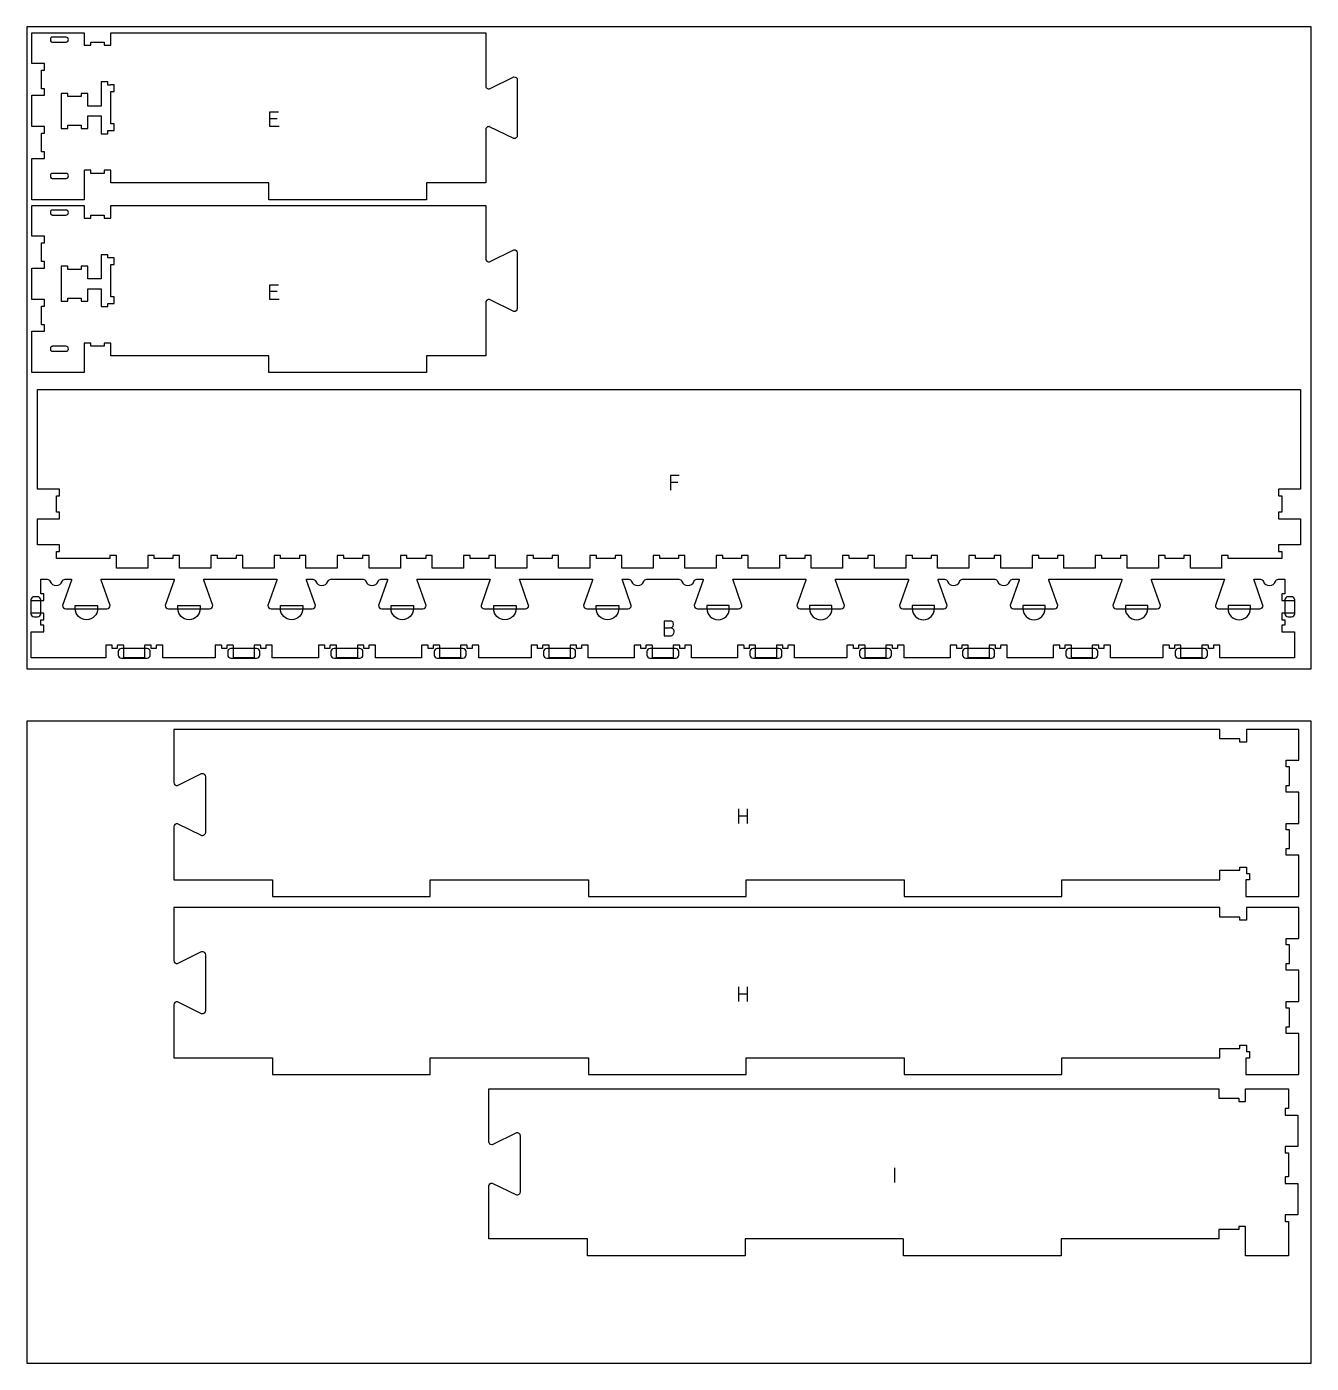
# Model space of a CAD drawing. Header units: millimetres. Extents: x -1220 to 1220, y -2590 to 4787.
# Drawn here: x -1220 to 1220, y -1270 to 1270 of the extents above; entities that cross this region are included whole.
import ezdxf

# ---------------------------------------------------------------- set-up
doc = ezdxf.new("R2010")
doc.units = ezdxf.units.MM
for name, color, linetype, true_color in [('0_SHEET_SPRUCEPLY_2440X122', 1, 'Continuous', 0xff0000), ('1_ANYTOOL_1MMDEEP_LABELS_S', 2, 'Continuous', 0xffff00), ('3_ANYTOOL_CUTTHROUGH_INSID', 4, 'Continuous', 0x00ffff), ('4_ANYTOOL_CUTTHROUGH_OUTSI', 5, 'Continuous', 0x0000ff), ('5_ANYTOOL_HALF_MILL_9MM_IN', 3, 'Continuous', 0x00ff00)]:
    doc.layers.add(name, color=color, linetype=linetype, true_color=true_color)

msp = doc.modelspace()

# ---------------------------------------------------------------- linework, layer by layer
at = {"layer": '0_SHEET_SPRUCEPLY_2440X122'}
for points in [[(-1220, 1270), (-1220, 50), (1220, 50), (1220, 1270)], [(-1220, -50), (-1220, -1270), (1220, -1270), (1220, -50)]]:
    msp.add_lwpolyline(points, close=True, dxfattribs=at)
at = {"layer": '1_ANYTOOL_1MMDEEP_LABELS_S'}
for p, q in [((-744.5, 1095.2, 0), (-758.2, 1095.2, 0)), ((-744.6, 766.7, 0), (-758.2, 766.7, 0)), ((16.5, 404.1, 0), (3, 404.1, 0)), ((132.2, -216.3, 0), (132.2, -244.3, 0)), ((149.3, -244.3, 0), (149.3, -216.3, 0)), ((149.3, -230, 0), (132.2, -230, 0)), ((132.2, -554.7, 0), (132.2, -582.7, 0)), ((149.3, -582.7, 0), (149.3, -554.7, 0)), ((149.3, -568.4, 0), (132.2, -568.4, 0)), ((428.6, -898.7, 0), (428.6, -926.7, 0))]:
    msp.add_line(p, q, dxfattribs=at)
for points in [[(-740.5, 1080.2), (-758.2, 1080.2), (-758.2, 1108.2), (-741.6, 1108.2)], [(-740.6, 751.7), (-758.2, 751.7), (-758.2, 779.7), (-741.6, 779.7)], [(19.5, 417.1), (3, 417.1), (3, 389.1)], [(-9, 127.6), (0.8, 127.7), (6.2, 129.2), (7.2, 130), (7.9, 131.1), (8.5, 134.3), (8.1, 137), (7.7, 138), (7, 138.8), (6.1, 139.5), (5, 140), (2.3, 140.4), (-9, 140.4)], [(-9, 140.4), (-9, 112.4), (0, 112.4), (2.4, 112.3), (4, 112.4), (5.5, 112.8), (6.7, 113.6), (7.8, 114.7), (9.2, 117.4), (9.7, 120.3), (9.6, 122.1), (9, 123.6), (8.2, 124.8), (7, 125.8), (4.1, 127.1), (0.8, 127.7)]]:
    msp.add_lwpolyline(points, dxfattribs=at)
at = {"layer": '3_ANYTOOL_CUTTHROUGH_INSID'}
for points in [[(-1145.4, 1250.2), (-1171.2, 1250.2), (-1171.9, 1250.1), (-1172.7, 1249.9), (-1173.4, 1249.4), (-1174.6, 1248), (-1175.1, 1246.3), (-1175.1, 1244.6), (-1174.6, 1242.9), (-1173.4, 1241.5), (-1172.7, 1241.1), (-1171.9, 1240.8), (-1171.2, 1240.7), (-1145.4, 1240.7, 1)], [(-1145.4, 981.7, 1), (-1145.4, 991.2), (-1171.2, 991.2), (-1171.9, 991.1), (-1172.7, 990.9), (-1173.4, 990.4), (-1174.6, 989), (-1175.1, 987.3), (-1175.1, 985.6), (-1174.6, 983.9), (-1173.4, 982.5), (-1172.7, 982.1), (-1171.9, 981.8), (-1171.2, 981.7)], [(-1145.5, 921.7), (-1171.2, 921.7), (-1172, 921.6), (-1172.7, 921.3), (-1173.5, 920.9), (-1174.6, 919.5), (-1175.1, 917.8), (-1175.1, 916.1), (-1174.6, 914.4), (-1173.5, 913), (-1172.7, 912.5), (-1172, 912.3), (-1171.2, 912.2), (-1145.5, 912.2, 1)], [(-1145.5, 653.2, 1), (-1145.5, 662.7), (-1171.2, 662.7), (-1172, 662.6), (-1172.7, 662.3), (-1173.5, 661.9), (-1174.6, 660.5), (-1175.1, 658.8), (-1175.1, 657.1), (-1174.6, 655.4), (-1173.5, 654), (-1172.7, 653.5), (-1172, 653.3), (-1171.2, 653.2)]]:
    msp.add_lwpolyline(points, format="xyb", close=True, dxfattribs=at)
for points in [[(-1060.7, 1159.3), (-1060.7, 1159.2), (-1066.2, 1159.2), (-1066.2, 1165.2), (-1078.7, 1165.2), (-1078.7, 1119.2), (-1104.2, 1119.2), (-1104.2, 1143.2), (-1116.7, 1143.2), (-1116.7, 1137.2), (-1142.2, 1137.2), (-1142.2, 1143.2), (-1154.7, 1143.2), (-1154.7, 1076.7), (-1142.2, 1076.7), (-1142.2, 1082.7), (-1116.7, 1082.7), (-1116.7, 1076.7), (-1104.2, 1076.7), (-1104.2, 1100.7), (-1078.7, 1100.7), (-1078.7, 1066.7), (-1066.2, 1066.7), (-1066.2, 1072.7), (-1060.2, 1072.7), (-1060.2, 1072.8), (-1054.2, 1072.8), (-1054.2, 1085.3), (-1060.2, 1085.3), (-1060.2, 1146.8), (-1054.2, 1146.8), (-1054.2, 1159.3)], [(-1060.7, 830.7), (-1060.7, 830.6), (-1066.2, 830.6), (-1066.2, 836.6), (-1078.7, 836.6), (-1078.7, 790.7), (-1104.2, 790.7), (-1104.2, 814.7), (-1116.7, 814.7), (-1116.7, 808.7), (-1142.2, 808.7), (-1142.2, 814.7), (-1154.7, 814.7), (-1154.7, 748.2), (-1142.2, 748.2), (-1142.2, 754.2), (-1116.7, 754.2), (-1116.7, 748.2), (-1104.2, 748.2), (-1104.2, 772.2), (-1078.7, 772.2), (-1078.7, 738.1), (-1066.2, 738.1), (-1066.2, 744.1), (-1060.2, 744.1), (-1060.2, 744.2), (-1054.2, 744.2), (-1054.2, 756.7), (-1060.2, 756.7), (-1060.2, 818.2), (-1054.2, 818.2), (-1054.2, 830.7)]]:
    msp.add_lwpolyline(points, close=True, dxfattribs=at)
at = {"layer": '4_ANYTOOL_CUTTHROUGH_OUTSI'}
for points in [[(-460.4, 1258.7), (-348.2, 1258.7), (-348.2, 1158.1, 0.463455), (-340.9, 1151.9), (-340.8, 1151.9), (-294.8, 1174.6, -0.461531), (-288.2, 1168.9), (-288.2, 1063.1, -0.461531), (-294.8, 1057.4), (-340.8, 1080), (-340.9, 1080.1, 0.463455), (-348.2, 1073.9), (-348.2, 973.2), (-460.4, 973.2, 0.414214), (-460.7, 973), (-460.7, 941.2), (-760.2, 941.2), (-760.2, 973, 0.414214), (-760.4, 973.2), (-1060.2, 973.2), (-1060.2, 997, 0.414214), (-1060.4, 997.2), (-1072.4, 997.2, 0.414214), (-1072.7, 997), (-1072.7, 991.2), (-1098.2, 991.2), (-1098.2, 997, 0.414214), (-1098.4, 997.2), (-1110.4, 997.2, 0.414214), (-1110.7, 997), (-1110.7, 941.2), (-1210.2, 941.2), (-1210.2, 1019.7), (-1186.4, 1019.7, 0.414214), (-1186.2, 1020), (-1186.2, 1032, 0.414214), (-1186.4, 1032.2), (-1192.2, 1032.2), (-1192.2, 1067.7), (-1186.4, 1067.7, 0.414214), (-1186.2, 1068), (-1186.2, 1080, 0.414214), (-1186.4, 1080.2), (-1210.2, 1080.2), (-1210.2, 1139.7), (-1186.4, 1139.7, 0.414214), (-1186.2, 1140), (-1186.2, 1152, 0.414214), (-1186.4, 1152.2), (-1192.2, 1152.2), (-1192.2, 1187.7), (-1186.4, 1187.7, 0.414214), (-1186.2, 1188), (-1186.2, 1200, 0.414214), (-1186.4, 1200.2), (-1210.2, 1200.2), (-1210.2, 1258.7), (-1110.7, 1258.7), (-1110.7, 1235, 0.414214), (-1110.4, 1234.7), (-1098.4, 1234.7, 0.414214), (-1098.2, 1235), (-1098.2, 1240.7), (-1072.7, 1240.7), (-1072.7, 1235, 0.414214), (-1072.4, 1234.7), (-1060.4, 1234.7, 0.414214), (-1060.2, 1235), (-1060.2, 1258.7)], [(-460.5, 930.2), (-348.2, 930.2), (-348.2, 829.5, 0.463455), (-340.9, 823.3), (-340.9, 823.4), (-294.9, 846, -0.461531), (-288.2, 840.3), (-288.2, 734.5, -0.461531), (-294.9, 728.8), (-340.9, 751.5), (-340.9, 751.5, 0.463455), (-348.2, 745.3), (-348.2, 644.7), (-460.5, 644.7, 0.414214), (-460.7, 644.4), (-460.7, 612.7), (-760.2, 612.7), (-760.2, 644.4, 0.414214), (-760.5, 644.7), (-1060.2, 644.7), (-1060.2, 668.4, 0.414214), (-1060.5, 668.7), (-1072.5, 668.7, 0.414214), (-1072.7, 668.4), (-1072.7, 662.7), (-1098.2, 662.7), (-1098.2, 668.4, 0.414214), (-1098.5, 668.7), (-1110.5, 668.7, 0.414214), (-1110.7, 668.4), (-1110.7, 612.7), (-1210.2, 612.7), (-1210.2, 691.2), (-1186.5, 691.2, 0.414214), (-1186.2, 691.4), (-1186.2, 703.4, 0.414214), (-1186.5, 703.7), (-1192.2, 703.7), (-1192.2, 739.2), (-1186.5, 739.2, 0.414214), (-1186.2, 739.4), (-1186.2, 751.4, 0.414214), (-1186.5, 751.7), (-1210.2, 751.7), (-1210.2, 811.2), (-1186.5, 811.2, 0.414214), (-1186.2, 811.4), (-1186.2, 823.4, 0.414214), (-1186.5, 823.7), (-1192.2, 823.7), (-1192.2, 859.2), (-1186.5, 859.2, 0.414214), (-1186.2, 859.4), (-1186.2, 871.4, 0.414214), (-1186.5, 871.7), (-1210.2, 871.7), (-1210.2, 930.2), (-1110.7, 930.2), (-1110.7, 906.4, 0.414214), (-1110.5, 906.2), (-1098.5, 906.2, 0.414214), (-1098.2, 906.4), (-1098.2, 912.2), (-1072.7, 912.2), (-1072.7, 906.4, 0.414214), (-1072.5, 906.2), (-1060.5, 906.2, 0.414214), (-1060.2, 906.4), (-1060.2, 930.2)], [(-222.2, 265.1), (-222.2, 259.3), (-257.7, 259.3), (-257.7, 265.1, 0.414214), (-257.9, 265.3), (-269.9, 265.3, 0.414214), (-270.2, 265.1), (-270.2, 241.3), (-329.7, 241.3), (-329.7, 265.1, 0.414214), (-329.9, 265.3), (-341.9, 265.3, 0.414214), (-342.2, 265.1), (-342.2, 259.3), (-377.7, 259.3), (-377.7, 265.1, 0.414214), (-377.9, 265.3), (-389.9, 265.3, 0.414214), (-390.2, 265.1), (-390.2, 241.3), (-449.7, 241.3), (-449.7, 265.1, 0.414214), (-449.9, 265.3), (-461.9, 265.3, 0.414214), (-462.2, 265.1), (-462.2, 259.3), (-497.7, 259.3), (-497.7, 265.1, 0.414214), (-497.9, 265.3), (-509.9, 265.3, 0.414214), (-510.2, 265.1), (-510.2, 241.3), (-569.7, 241.3), (-569.7, 265.1, 0.414214), (-569.9, 265.3), (-581.9, 265.3, 0.414214), (-582.2, 265.1), (-582.2, 259.3), (-617.7, 259.3), (-617.7, 265.1, 0.414214), (-617.9, 265.3), (-629.9, 265.3, 0.414214), (-630.2, 265.1), (-630.2, 241.3), (-689.7, 241.3), (-689.7, 265.1, 0.414214), (-689.9, 265.3), (-701.9, 265.3, 0.414214), (-702.2, 265.1), (-702.2, 259.3), (-737.7, 259.3), (-737.7, 265.1, 0.414214), (-737.9, 265.3), (-749.9, 265.3, 0.414214), (-750.2, 265.1), (-750.2, 241.3), (-809.7, 241.3), (-809.7, 265.1, 0.414214), (-809.9, 265.3), (-821.9, 265.3, 0.414214), (-822.2, 265.1), (-822.2, 259.3), (-857.7, 259.3), (-857.7, 265.1, 0.414214), (-857.9, 265.3), (-869.9, 265.3, 0.414214), (-870.2, 265.1), (-870.2, 241.3), (-929.7, 241.3), (-929.7, 265.1, 0.414214), (-929.9, 265.3), (-941.9, 265.3, 0.414214), (-942.2, 265.1), (-942.2, 259.3), (-977.7, 259.3), (-977.7, 265.1, 0.414214), (-977.9, 265.3), (-989.9, 265.3, 0.414214), (-990.2, 265.1), (-990.2, 241.3), (-1049.7, 241.3), (-1049.7, 265.1, 0.414214), (-1049.9, 265.3), (-1061.9, 265.3, 0.414214), (-1062.2, 265.1), (-1062.2, 259.3), (-1163.7, 259.3), (-1163.7, 272.8), (-1157.9, 272.8, 0.414214), (-1157.7, 273.1), (-1157.7, 285.1, 0.414214), (-1157.9, 285.3), (-1199.7, 285.3), (-1199.7, 334.8), (-1157.9, 334.8, 0.414214), (-1157.7, 335.1), (-1157.7, 347.1, 0.414214), (-1157.9, 347.3), (-1163.7, 347.3), (-1163.7, 378.8), (-1157.9, 378.8, 0.414214), (-1157.7, 379.1), (-1157.7, 391.1, 0.414214), (-1157.9, 391.3), (-1199.7, 391.3), (-1199.7, 580.8), (0.1, 580.8), (1199.8, 580.8), (1199.8, 391.3), (1158.1, 391.3, 0.414214), (1157.8, 391.1), (1157.8, 379.1, 0.414214), (1158.1, 378.8), (1163.8, 378.8), (1163.8, 347.3), (1158.1, 347.3, 0.414214), (1157.8, 347.1), (1157.8, 335.1, 0.414214), (1158.1, 334.8), (1199.8, 334.8), (1199.8, 285.3), (1158.1, 285.3, 0.414214), (1157.8, 285.1), (1157.8, 273.1, 0.414214), (1158.1, 272.8), (1163.8, 272.8), (1163.8, 259.3), (1062.3, 259.3), (1062.3, 265.1, 0.414214), (1062.1, 265.3), (1050.1, 265.3, 0.414214), (1049.8, 265.1), (1049.8, 241.3), (990.3, 241.3), (990.3, 265.1, 0.414214), (990.1, 265.3), (978.1, 265.3, 0.414214), (977.8, 265.1), (977.8, 259.3), (942.3, 259.3), (942.3, 265.1, 0.414214), (942.1, 265.3), (930.1, 265.3, 0.414214), (929.8, 265.1), (929.8, 241.3), (870.3, 241.3), (870.3, 265.1, 0.414214), (870.1, 265.3), (858.1, 265.3, 0.414214), (857.8, 265.1), (857.8, 259.3), (822.3, 259.3), (822.3, 265.1, 0.414214), (822.1, 265.3), (810.1, 265.3, 0.414214), (809.8, 265.1), (809.8, 241.3), (750.3, 241.3), (750.3, 265.1, 0.414214), (750.1, 265.3), (738.1, 265.3, 0.414214), (737.8, 265.1), (737.8, 259.3), (702.3, 259.3), (702.3, 265.1, 0.414214), (702.1, 265.3), (690.1, 265.3, 0.414214), (689.8, 265.1), (689.8, 241.3), (630.3, 241.3), (630.3, 265.1, 0.414214), (630.1, 265.3), (618.1, 265.3, 0.414214), (617.8, 265.1), (617.8, 259.3), (582.3, 259.3), (582.3, 265.1, 0.414214), (582.1, 265.3), (570.1, 265.3, 0.414214), (569.8, 265.1), (569.8, 241.3), (510.3, 241.3), (510.3, 265.1, 0.414214), (510.1, 265.3), (498.1, 265.3, 0.414214), (497.8, 265.1), (497.8, 259.3), (462.3, 259.3), (462.3, 265.1, 0.414214), (462.1, 265.3), (450.1, 265.3, 0.414214), (449.8, 265.1), (449.8, 241.3), (390.3, 241.3), (390.3, 265.1, 0.414214), (390.1, 265.3), (378.1, 265.3, 0.414214), (377.8, 265.1), (377.8, 259.3), (342.3, 259.3), (342.3, 265.1, 0.414214), (342.1, 265.3), (330.1, 265.3, 0.414214), (329.8, 265.1), (329.8, 241.3), (270.3, 241.3), (270.3, 265.1, 0.414214), (270.1, 265.3), (258.1, 265.3, 0.414214), (257.8, 265.1), (257.8, 259.3), (222.3, 259.3), (222.3, 265.1, 0.414213), (222.1, 265.3), (210.1, 265.3, 0.414214), (209.8, 265.1), (209.8, 241.3), (150.3, 241.3), (150.3, 265.1, 0.414214), (150.1, 265.3), (138.1, 265.3, 0.414214), (137.8, 265.1), (137.8, 259.3), (102.3, 259.3), (102.3, 265.1, 0.414213), (102.1, 265.3), (90.1, 265.3, 0.414214), (89.8, 265.1), (89.8, 241.3), (30.3, 241.3), (30.3, 265.1, 0.414214), (30.1, 265.3), (18.1, 265.3, 0.414214), (17.8, 265.1), (17.8, 259.3), (-17.7, 259.3), (-17.7, 265.1, 0.414214), (-17.9, 265.3), (-29.9, 265.3, 0.414214), (-30.2, 265.1), (-30.2, 241.3), (-89.7, 241.3), (-89.7, 265.1, 0.414214), (-89.9, 265.3), (-101.9, 265.3, 0.414214), (-102.2, 265.1), (-102.2, 259.3), (-137.7, 259.3), (-137.7, 265.1, 0.414214), (-137.9, 265.3), (-149.9, 265.3, 0.414214), (-150.2, 265.1), (-150.2, 241.3), (-209.7, 241.3), (-209.7, 265.1, 0.414214), (-209.9, 265.3), (-221.9, 265.3, 0.414214)], [(-42.4, 219.9), (18.9, 219.9, -0.317837), (24.3, 216, 0.707107), (47.4, 216, -0.317837), (52.8, 219.9), (65.2, 219.9), (65, 218.5), (48.1, 170.2), (48.1, 170.1, 0.414214), (54.3, 163.9), (132.3, 163.9, 0.414214), (138.6, 170.1), (138.5, 170.2), (121.6, 218.5), (121.4, 219.9), (260.1, 219.9), (259.9, 218.5), (243, 170.2), (243, 170.1, 0.414214), (249.2, 163.9), (327.2, 163.9, 0.414214), (333.5, 170.1), (333.4, 170.2), (316.5, 218.5), (316.3, 219.9), (455, 219.9), (454.8, 218.5), (437.9, 170.2), (437.9, 170.1, 0.414214), (444.1, 163.9), (522.1, 163.9, 0.414214), (528.4, 170.1), (528.3, 170.2), (511.4, 218.5), (511.2, 219.9), (523.6, 219.9, -0.317837), (529, 216, 0.707107), (552.1, 216, -0.317837), (557.6, 219.9), (618.9, 219.9, -0.317837), (624.3, 216, 0.707107), (647.4, 216, -0.317837), (652.8, 219.9), (665.2, 219.9), (665, 218.5), (648.1, 170.2), (648.1, 170.1, 0.414214), (654.3, 163.9), (732.3, 163.9, 0.414214), (738.6, 170.1), (738.5, 170.2), (721.6, 218.5), (721.4, 219.9), (860.1, 219.9), (859.9, 218.5), (843, 170.2), (843, 170.1, 0.414214), (849.2, 163.9), (927.2, 163.9, 0.414214), (933.5, 170.1), (933.4, 170.2), (916.5, 218.5), (916.3, 219.9), (1055, 219.9), (1054.8, 218.5), (1037.9, 170.2), (1037.9, 170.1, 0.414214), (1044.1, 163.9), (1122.1, 163.9, 0.414214), (1128.4, 170.1), (1128.3, 170.2), (1111.4, 218.5), (1111.2, 219.9), (1123.6, 219.9, -0.317837), (1129, 216, 0.707107), (1152.1, 216, -0.317837), (1157.6, 219.9), (1170, 219.9), (1170, 192.4), (1164.2, 192.4, 0.414214), (1164, 192.1), (1164, 180.1, 0.414214), (1164.2, 179.9), (1188, 179.9), (1188, 155.4), (1164.2, 155.4, 0.414214), (1164, 155.1), (1164, 143.1, 0.414214), (1164.2, 142.9), (1170, 142.9), (1170, 132.4), (1164.2, 132.4, 0.414214), (1164, 132.1), (1164, 120.1, 0.414214), (1164.2, 119.9), (1188, 119.9), (1188, 70.4), (1046.5, 70.4), (1046.5, 94.1, 0.414214), (1046.2, 94.4), (1034.2, 94.4, 0.414214), (1034, 94.1), (1034, 88.4), (1024.5, 88.4), (1024.5, 94.1, 0.414214), (1024.2, 94.4), (1012.2, 94.4, 0.414214), (1012, 94.1), (1012, 70.4), (972.5, 70.4), (972.5, 94.1, 0.414214), (972.2, 94.4), (960.2, 94.4, 0.414214), (960, 94.1), (960, 88.4), (950.5, 88.4), (950.5, 94.1, 0.414214), (950.2, 94.4), (938.2, 94.4, 0.414214), (938, 94.1), (938, 70.4), (838.5, 70.4), (838.5, 94.1, 0.414214), (838.2, 94.4), (826.2, 94.4, 0.414214), (826, 94.1), (826, 88.4), (816.5, 88.4), (816.5, 94.1, 0.414214), (816.2, 94.4), (804.2, 94.4, 0.414214), (804, 94.1), (804, 70.4), (764.5, 70.4), (764.5, 94.1, 0.414214), (764.2, 94.4), (752.2, 94.4, 0.414214), (752, 94.1), (752, 88.4), (742.5, 88.4), (742.5, 94.1, 0.414214), (742.2, 94.4), (730.2, 94.4, 0.414214), (730, 94.1), (730, 70.4), (642.5, 70.4), (642.5, 94.1, 0.414214), (642.2, 94.4), (630.2, 94.4, 0.414214), (630, 94.1), (630, 88.4), (620.5, 88.4), (620.5, 94.1, 0.414214), (620.2, 94.4), (608.2, 94.4, 0.414214), (608, 94.1), (608, 70.4), (568.5, 70.4), (568.5, 94.1, 0.414214), (568.2, 94.4), (556.2, 94.4, 0.414214), (556, 94.1), (556, 88.4), (546.5, 88.4), (546.5, 94.1, 0.414214), (546.2, 94.4), (534.2, 94.4, 0.414214), (534, 94.1), (534, 70.4), (446.5, 70.4), (446.5, 94.1, 0.414214), (446.2, 94.4), (434.2, 94.4, 0.414214), (434, 94.1), (434, 88.4), (424.5, 88.4), (424.5, 94.1, 0.414214), (424.2, 94.4), (412.2, 94.4, 0.414214), (412, 94.1), (412, 70.4), (372.5, 70.4), (372.5, 94.1, 0.414214), (372.2, 94.4), (360.2, 94.4, 0.414214), (360, 94.1), (360, 88.4), (350.5, 88.4), (350.5, 94.1, 0.414214), (350.2, 94.4), (338.2, 94.4, 0.414214), (338, 94.1), (338, 70.4), (238.5, 70.4), (238.5, 94.1, 0.414214), (238.2, 94.4), (226.2, 94.4, 0.414214), (226, 94.1), (226, 88.4), (216.5, 88.4), (216.5, 94.1, 0.414214), (216.2, 94.4), (204.2, 94.4, 0.414214), (204, 94.1), (204, 70.4), (164.5, 70.4), (164.5, 94.1, 0.414214), (164.2, 94.4), (152.2, 94.4, 0.414214), (152, 94.1), (152, 88.4), (142.5, 88.4), (142.5, 94.1, 0.414214), (142.2, 94.4), (130.2, 94.4, 0.414214), (130, 94.1), (130, 70.4), (42.5, 70.4), (42.5, 94.1, 0.414214), (42.2, 94.4), (30.2, 94.4, 0.414214), (30, 94.1), (30, 88.4), (20.5, 88.4), (20.5, 94.1, 0.414214), (20.2, 94.4), (8.2, 94.4, 0.414214), (8, 94.1), (8, 70.4), (-31.5, 70.4), (-31.5, 94.1, 0.414214), (-31.8, 94.4), (-43.8, 94.4, 0.414214), (-44, 94.1), (-44, 88.4), (-53.5, 88.4), (-53.5, 94.1, 0.414214), (-53.8, 94.4), (-65.8, 94.4, 0.414214), (-66, 94.1), (-66, 70.4), (-153.5, 70.4), (-153.5, 94.1, 0.414214), (-153.8, 94.4), (-165.8, 94.4, 0.414214), (-166, 94.1), (-166, 88.4), (-175.5, 88.4), (-175.5, 94.1, 0.414214), (-175.8, 94.4), (-187.8, 94.4, 0.414214), (-188, 94.1), (-188, 70.4), (-227.5, 70.4), (-227.5, 94.1, 0.414214), (-227.8, 94.4), (-239.8, 94.4, 0.414214), (-240, 94.1), (-240, 88.4), (-249.5, 88.4), (-249.5, 94.1, 0.414214), (-249.8, 94.4), (-261.8, 94.4, 0.414214), (-262, 94.1), (-262, 70.4), (-361.5, 70.4), (-361.5, 94.1, 0.414214), (-361.8, 94.4), (-373.8, 94.4, 0.414214), (-374, 94.1), (-374, 88.4), (-383.5, 88.4), (-383.5, 94.1, 0.414214), (-383.8, 94.4), (-395.8, 94.4, 0.414214), (-396, 94.1), (-396, 70.4), (-435.5, 70.4), (-435.5, 94.1, 0.414214), (-435.8, 94.4), (-447.8, 94.4, 0.414214), (-448, 94.1), (-448, 88.4), (-457.5, 88.4), (-457.5, 94.1, 0.414214), (-457.8, 94.4), (-469.8, 94.4, 0.414214), (-470, 94.1), (-470, 70.4), (-557.5, 70.4), (-557.5, 94.1, 0.414214), (-557.8, 94.4), (-569.8, 94.4, 0.414214), (-570, 94.1), (-570, 88.4), (-579.5, 88.4), (-579.5, 94.1, 0.414214), (-579.8, 94.4), (-591.8, 94.4, 0.414214), (-592, 94.1), (-592, 70.4), (-631.5, 70.4), (-631.5, 94.1, 0.414214), (-631.8, 94.4), (-643.8, 94.4, 0.414214), (-644, 94.1), (-644, 88.4), (-653.5, 88.4), (-653.5, 94.1, 0.414214), (-653.8, 94.4), (-665.8, 94.4, 0.414214), (-666, 94.1), (-666, 70.4), (-753.5, 70.4), (-753.5, 94.1, 0.414214), (-753.8, 94.4), (-765.8, 94.4, 0.414214), (-766, 94.1), (-766, 88.4), (-775.5, 88.4), (-775.5, 94.1, 0.414214), (-775.8, 94.4), (-787.8, 94.4, 0.414214), (-788, 94.1), (-788, 70.4), (-827.5, 70.4), (-827.5, 94.1, 0.414214), (-827.8, 94.4), (-839.8, 94.4, 0.414214), (-840, 94.1), (-840, 88.4), (-849.5, 88.4), (-849.5, 94.1, 0.414214), (-849.8, 94.4), (-861.8, 94.4, 0.414214), (-862, 94.1), (-862, 70.4), (-961.5, 70.4), (-961.5, 94.1, 0.414214), (-961.8, 94.4), (-973.8, 94.4, 0.414214), (-974, 94.1), (-974, 88.4), (-983.5, 88.4), (-983.5, 94.1, 0.414214), (-983.8, 94.4), (-995.8, 94.4, 0.414214), (-996, 94.1), (-996, 70.4), (-1035.5, 70.4), (-1035.5, 94.1, 0.414214), (-1035.8, 94.4), (-1047.8, 94.4, 0.414214), (-1048, 94.1), (-1048, 88.4), (-1057.5, 88.4), (-1057.5, 94.1, 0.414214), (-1057.8, 94.4), (-1069.8, 94.4, 0.414214), (-1070, 94.1), (-1070, 70.4), (-1211.5, 70.4), (-1211.5, 119.9), (-1187.8, 119.9, 0.414214), (-1187.5, 120.1), (-1187.5, 132.1, 0.414214), (-1187.8, 132.4), (-1193.5, 132.4), (-1193.5, 142.9), (-1187.8, 142.9, 0.414214), (-1187.5, 143.1), (-1187.5, 155.1, 0.414214), (-1187.8, 155.4), (-1211.5, 155.4), (-1211.5, 179.9), (-1187.8, 179.9, 0.414214), (-1187.5, 180.1), (-1187.5, 192.1, 0.414214), (-1187.8, 192.4), (-1193.5, 192.4), (-1193.5, 219.9), (-1181.1, 219.9, -0.317837), (-1175.7, 216, 0.707107), (-1152.6, 216, -0.317837), (-1147.2, 219.9), (-1134.8, 219.9), (-1135, 218.5), (-1151.9, 170.2), (-1151.9, 170.1, 0.414214), (-1145.7, 163.9), (-1067.7, 163.9, 0.414214), (-1061.4, 170.1), (-1061.5, 170.2), (-1078.4, 218.5), (-1078.6, 219.9), (-939.9, 219.9), (-940.1, 218.5), (-957, 170.2), (-957, 170.1, 0.414214), (-950.8, 163.9), (-872.8, 163.9, 0.414214), (-866.5, 170.1), (-866.6, 170.2), (-883.5, 218.5), (-883.7, 219.9), (-745, 219.9), (-745.2, 218.5), (-762.1, 170.2), (-762.1, 170.1, 0.414214), (-755.9, 163.9), (-677.9, 163.9, 0.414214), (-671.6, 170.1), (-671.7, 170.2), (-688.6, 218.5), (-688.8, 219.9), (-676.4, 219.9, -0.317837), (-671, 216, 0.707107), (-647.9, 216, -0.317837), (-642.4, 219.9), (-581.1, 219.9, -0.317837), (-575.7, 216, 0.707107), (-552.6, 216, -0.317837), (-547.2, 219.9), (-534.8, 219.9), (-535, 218.5), (-551.9, 170.2), (-551.9, 170.1, 0.414214), (-545.7, 163.9), (-467.7, 163.9, 0.414214), (-461.4, 170.1), (-461.5, 170.2), (-478.4, 218.5), (-478.6, 219.9), (-339.9, 219.9), (-340.1, 218.5), (-357, 170.2), (-357, 170.1, 0.414214), (-350.8, 163.9), (-272.8, 163.9, 0.414214), (-266.5, 170.1), (-266.6, 170.2), (-283.5, 218.5), (-283.7, 219.9), (-145, 219.9), (-145.2, 218.5), (-162.1, 170.2), (-162.1, 170.1, 0.414214), (-155.9, 163.9), (-77.9, 163.9, 0.414214), (-71.6, 170.1), (-71.7, 170.2), (-88.6, 218.5), (-88.8, 219.9), (-76.4, 219.9, -0.317837), (-71, 216, 0.707107), (-47.9, 216, -0.317837)], [(-940.6, -166.2, 0.461531), (-933.9, -171.9), (-887.9, -149.2), (-887.9, -149.2, -0.463455), (-880.6, -155.4), (-880.6, -261.2, -0.463455), (-887.9, -267.4), (-887.9, -267.3), (-933.9, -244.7, 0.461531), (-940.6, -250.4), (-940.6, -351), (-753.4, -351, -0.414214), (-753.1, -351.3), (-753.1, -383), (-453.6, -383), (-453.6, -351.3, -0.414214), (-453.4, -351), (-153.4, -351, -0.414214), (-153.1, -351.3), (-153.1, -383), (146.4, -383), (146.4, -351.3, -0.414214), (146.6, -351), (446.6, -351, -0.414214), (446.9, -351.3), (446.9, -383), (746.4, -383), (746.4, -351.3, -0.414214), (746.6, -351), (1046.4, -351), (1046.4, -333.3, -0.414214), (1046.6, -333), (1084.4, -333), (1084.4, -327.3, -0.414214), (1084.6, -327), (1096.6, -327, -0.414214), (1096.9, -327.3), (1096.9, -339), (1102.6, -339, -0.414214), (1102.9, -339.3), (1102.9, -351.3, -0.414214), (1102.6, -351.5), (1095.5, -351.5), (1095.5, -383), (1196.4, -383), (1196.4, -304.5), (1172.6, -304.5, -0.414214), (1172.4, -304.3), (1172.4, -292.3, -0.414214), (1172.6, -292), (1178.4, -292), (1178.4, -256.5), (1172.6, -256.5, -0.414214), (1172.4, -256.3), (1172.4, -244.3, -0.414214), (1172.6, -244), (1196.4, -244), (1196.4, -184.5), (1172.6, -184.5, -0.414214), (1172.4, -184.3), (1172.4, -172.3, -0.414214), (1172.6, -172), (1178.4, -172), (1178.4, -136.5), (1172.6, -136.5, -0.414214), (1172.4, -136.3), (1172.4, -124.3, -0.414214), (1172.6, -124), (1196.4, -124), (1196.4, -65.5), (1096.9, -65.5), (1096.9, -89.3, -0.414214), (1096.6, -89.5), (1084.6, -89.5, -0.414214), (1084.4, -89.3), (1084.4, -83.5), (1046.6, -83.5, -0.414214), (1046.4, -83.3), (1046.4, -65.5), (-940.6, -65.5)], [(-940.6, -504.6, 0.461531), (-933.9, -510.3), (-887.9, -487.7), (-887.9, -487.6, -0.463455), (-880.6, -493.8), (-880.6, -599.6, -0.463455), (-887.9, -605.8), (-887.9, -605.8), (-933.9, -583.1, 0.461531), (-940.6, -588.8), (-940.6, -689.5), (-753.4, -689.5, -0.414214), (-753.1, -689.7), (-753.1, -721.5), (-453.6, -721.5), (-453.6, -689.7, -0.414214), (-453.4, -689.5), (-153.4, -689.5, -0.414214), (-153.1, -689.7), (-153.1, -721.5), (146.4, -721.5), (146.4, -689.7, -0.414214), (146.6, -689.5), (446.6, -689.5, -0.414214), (446.9, -689.7), (446.9, -721.5), (746.4, -721.5), (746.4, -689.7, -0.414214), (746.6, -689.5), (1046.4, -689.5), (1046.4, -671.7, -0.414214), (1046.6, -671.5), (1084.4, -671.5), (1084.4, -665.7, -0.414214), (1084.6, -665.5), (1096.6, -665.5, -0.414214), (1096.9, -665.7), (1096.9, -677.5), (1102.6, -677.5, -0.414214), (1102.9, -677.7), (1102.9, -689.7, -0.414214), (1102.6, -690), (1095.5, -690), (1095.5, -721.5), (1196.4, -721.5), (1196.4, -643), (1172.6, -643, -0.414214), (1172.4, -642.7), (1172.4, -630.7, -0.414214), (1172.6, -630.5), (1178.4, -630.5), (1178.4, -595), (1172.6, -595, -0.414214), (1172.4, -594.7), (1172.4, -582.7, -0.414214), (1172.6, -582.5), (1196.4, -582.5), (1196.4, -523), (1172.6, -523, -0.414214), (1172.4, -522.7), (1172.4, -510.7, -0.414214), (1172.6, -510.5), (1178.4, -510.5), (1178.4, -475), (1172.6, -475, -0.414214), (1172.4, -474.7), (1172.4, -462.7, -0.414214), (1172.6, -462.5), (1196.4, -462.5), (1196.4, -404), (1096.9, -404), (1096.9, -427.7, -0.414214), (1096.6, -428), (1084.6, -428, -0.414214), (1084.4, -427.7), (1084.4, -422), (1046.6, -422, -0.414214), (1046.4, -421.7), (1046.4, -404), (-940.6, -404)], [(-155.1, -1033.8), (-342.3, -1033.8), (-342.3, -933.1, -0.461531), (-335.7, -927.5), (-289.7, -950.1), (-289.6, -950.1, 0.463455), (-282.3, -944), (-282.3, -838.1, 0.463455), (-289.6, -832), (-289.7, -832), (-335.7, -854.6, -0.461531), (-342.3, -849), (-342.3, -748.3), (1044.7, -748.3), (1044.7, -766, 0.414214), (1044.9, -766.3), (1082.7, -766.3), (1082.7, -772, 0.414214), (1082.9, -772.3), (1094.9, -772.3, 0.414214), (1095.2, -772), (1095.2, -748.3), (1176.7, -748.3), (1176.7, -785.8), (1170.9, -785.8, 0.414214), (1170.7, -786), (1170.7, -798, 0.414214), (1170.9, -798.3), (1194.7, -798.3), (1194.7, -857.8), (1170.9, -857.8, 0.414214), (1170.7, -858), (1170.7, -870, 0.414214), (1170.9, -870.3), (1176.7, -870.3), (1176.7, -915.8), (1170.9, -915.8, 0.414214), (1170.7, -916), (1170.7, -928, 0.414214), (1170.9, -928.3), (1194.7, -928.3), (1194.7, -987.8), (1170.9, -987.8, 0.414214), (1170.7, -988), (1170.7, -1000, 0.414214), (1170.9, -1000.3), (1176.7, -1000.3), (1176.7, -1065.8), (1095.2, -1065.8), (1095.2, -1010, 0.414214), (1094.9, -1009.8), (1082.9, -1009.8, 0.414214), (1082.7, -1010), (1082.7, -1015.8), (1044.9, -1015.8, 0.414214), (1044.7, -1016), (1044.7, -1033.8), (744.9, -1033.8, 0.414214), (744.7, -1034), (744.7, -1065.8), (445.2, -1065.8), (445.2, -1034, 0.414214), (444.9, -1033.8), (144.9, -1033.8, 0.414214), (144.7, -1034), (144.7, -1065.8), (-154.8, -1065.8), (-154.8, -1034, 0.414214)]]:
    msp.add_lwpolyline(points, format="xyb", close=True, dxfattribs=at)
at = {"layer": '5_ANYTOOL_HALF_MILL_9MM_IN'}
for points in [[(-1206, 186.7, 0.414214), (-1212, 180.7), (-1212, 154.5, 0.414214), (-1206, 148.5), (-1199.5, 148.5, 0.414214), (-1193.5, 154.5), (-1193.5, 180.7, 0.414214), (-1199.5, 186.7)], [(1176, 186.7, 0.414214), (1170, 180.7), (1170, 154.5, 0.414214), (1176, 148.5), (1182.5, 148.5, 0.414214), (1188.5, 154.5), (1188.5, 180.7, 0.414214), (1182.5, 186.7)], [(-1085.4, 164.1, -1), (-1127.9, 164.1), (-1127.9, 170.4), (-1085.4, 170.4)], [(-890.5, 164.1, -1), (-933, 164.1), (-933, 170.4), (-890.5, 170.4)], [(-695.6, 164.1, -1), (-738.1, 164.1), (-738.1, 170.4), (-695.6, 170.4)], [(-485.4, 164.1, -1), (-527.9, 164.1), (-527.9, 170.4), (-485.4, 170.4)], [(-290.5, 164.1, -1), (-333, 164.1), (-333, 170.4), (-290.5, 170.4)], [(-95.6, 164.1, -1), (-138.1, 164.1), (-138.1, 170.4), (-95.6, 170.4)], [(72.1, 164.1, 1), (114.6, 164.1), (114.6, 170.4), (72.1, 170.4)], [(267, 164.1, 1), (309.5, 164.1), (309.5, 170.4), (267, 170.4)], [(461.9, 164.1, 1), (504.4, 164.1), (504.4, 170.4), (461.9, 170.4)], [(672.1, 164.1, 1), (714.6, 164.1), (714.6, 170.4), (672.1, 170.4)], [(867, 164.1, 1), (909.5, 164.1), (909.5, 170.4), (867, 170.4)], [(1061.9, 164.1, 1), (1104.4, 164.1), (1104.4, 170.4), (1061.9, 170.4)], [(-1040.2, 88.4, 0.414214), (-1046.2, 82.4), (-1046.2, 75.9, 0.414214), (-1040.2, 69.9), (-991.4, 69.9, 0.414214), (-985.4, 75.9), (-985.4, 82.4, 0.414214), (-991.4, 88.4)], [(-832.2, 88.4, 0.414214), (-838.2, 82.4), (-838.2, 75.9, 0.414214), (-832.2, 69.9), (-783.4, 69.9, 0.414214), (-777.4, 75.9), (-777.4, 82.4, 0.414214), (-783.4, 88.4)], [(-636.2, 88.4, 0.414214), (-642.2, 82.4), (-642.2, 75.9, 0.414214), (-636.2, 69.9), (-587.4, 69.9, 0.414214), (-581.4, 75.9), (-581.4, 82.4, 0.414214), (-587.4, 88.4)], [(-440.2, 88.4, 0.414214), (-446.2, 82.4), (-446.2, 75.9, 0.414214), (-440.2, 69.9), (-391.4, 69.9, 0.414214), (-385.4, 75.9), (-385.4, 82.4, 0.414214), (-391.4, 88.4)], [(-232.2, 88.4, 0.414214), (-238.2, 82.4), (-238.2, 75.9, 0.414214), (-232.2, 69.9), (-183.4, 69.9, 0.414214), (-177.4, 75.9), (-177.4, 82.4, 0.414214), (-183.4, 88.4)], [(-36.2, 88.4, 0.414214), (-42.2, 82.4), (-42.2, 75.9, 0.414214), (-36.2, 69.9), (12.6, 69.9, 0.414214), (18.6, 75.9), (18.6, 82.4, 0.414214), (12.6, 88.4)], [(159.8, 88.4, 0.414214), (153.8, 82.4), (153.8, 75.9, 0.414214), (159.8, 69.9), (208.6, 69.9, 0.414214), (214.6, 75.9), (214.6, 82.4, 0.414214), (208.6, 88.4)], [(367.8, 88.4, 0.414214), (361.8, 82.4), (361.8, 75.9, 0.414214), (367.8, 69.9), (416.6, 69.9, 0.414214), (422.6, 75.9), (422.6, 82.4, 0.414214), (416.6, 88.4)], [(563.8, 88.4, 0.414214), (557.8, 82.4), (557.8, 75.9, 0.414214), (563.8, 69.9), (612.6, 69.9, 0.414214), (618.6, 75.9), (618.6, 82.4, 0.414214), (612.6, 88.4)], [(759.8, 88.4, 0.414214), (753.8, 82.4), (753.8, 75.9, 0.414214), (759.8, 69.9), (808.6, 69.9, 0.414214), (814.6, 75.9), (814.6, 82.4, 0.414214), (808.6, 88.4)], [(967.8, 88.4, 0.414214), (961.8, 82.4), (961.8, 75.9, 0.414214), (967.8, 69.9), (1016.6, 69.9, 0.414214), (1022.6, 75.9), (1022.6, 82.4, 0.414214), (1016.6, 88.4)]]:
    msp.add_lwpolyline(points, format="xyb", close=True, dxfattribs=at)

doc.saveas('drawing.dxf')
